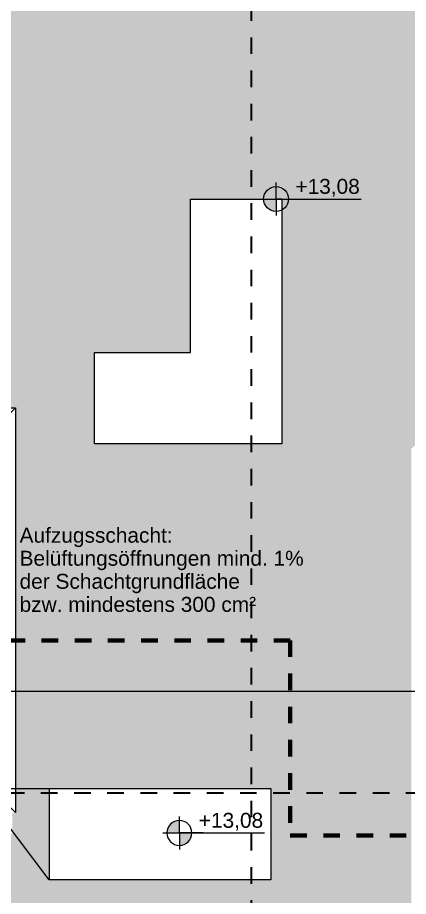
# Model space of a CAD drawing. Header units: metres. Extents: x -67.4 to -27.2, y 43.9 to 89.6.
# Drawn here: x -48.38 to -46.03, y 54.49 to 59.79 of the extents above; entities that cross this region are included whole.
import ezdxf

# ---------------------------------------------------------------- set-up
doc = ezdxf.new("R2010")
doc.units = ezdxf.units.M
doc.linetypes.add('Achse', pattern=[0.009000000000000001, 0.005, -0.002, 0, -0.002])
doc.linetypes.add('Strich Punkt Mittel', pattern=[0.015875, 0.00635, -0.0047625, 0, -0.0047625])
for name, color, linetype, lineweight in [('A-ROOF-PATT', 132, 'Continuous', 13), ('A_Bemassung-50_', 4, 'Continuous', 9), ('A_Bemassung_', 4, 'Continuous', 9), ('A_Raeume_', 7, 'Continuous', 5), ('A_Raster_', 1, 'Continuous', 9), ('A_Waende', 7, 'Continuous', 13), ('G-ANNO-DIMS_', 111, 'Continuous', 9), ('G-ANNO-REVC_', 71, 'Continuous', 9), ('G-ANNO-SYMB_', 111, 'Continuous', 9), ('Text', 250, 'Continuous', 9)]:
    doc.layers.add(name, color=color, linetype=linetype, lineweight=lineweight)
doc.styles.add('Arial_1', font='arial.ttf', dxfattribs={"height": 0.09})
doc.styles.add('Arial_2', font='arial.ttf', dxfattribs={"height": 0.1})
doc.dimstyles.new('WGA-Bemaßung_1', dxfattribs={"dimscale": 0.3048, "dimtxt": 0.102025939995697, "dimasz": 0.3280839895013123, "dimexe": 0.2460629921259842, "dimexo": 0.0625, "dimgap": 0.0410104986876641, "dimtad": 1, "dimdec": 1, "dimlfac": 100, "dimrnd": 0.5, "dimdsep": 46, "dimtxsty": 'Arial_2', "dimblk1": 'OBLIQUE', "dimblk2": 'OBLIQUE', "dimsah": 1, "dimcen": 0.09, "dimdle": 0.2460629921259842, "dimazin": 2, "dimtfac": 1, "dimtdec": 4, "dimtix": 1, "dimtmove": 0, "dimatfit": 3, "dimfxl": 0.6561679790026247, "dimfxlon": 1, "dimtvp": 1, "dimtolj": 1, "dimtzin": 0, "dimarcsym": 2})

# ---------------------------------------------------------------- blocks, each defined once
blk = doc.blocks.new('Basiswand _ Attika_BLE_0340_0100 - ___-7443747-263_PP_DDS_BT2')
at = {"layer": 'A_Waende'}
for p, q in [((-22.55740556687426, 71.6425054233407), (-23.49624683089869, 69.39041721242727)), ((-23.23741480224374, 71.36272418858638), (-22.55740556687426, 71.6425054233407)), ((-23.23741480224374, 71.36272418858638), (-23.77608493967534, 70.07056468029992)), ((-23.49624683089869, 69.39041721242727), (-23.77608493967534, 70.07056468029992))]:
    blk.add_line(p, q, dxfattribs=at)
blk = doc.blocks.new('Basiswand _ Attika_BLE_0340_0100 - ___-7443803-263_PP_DDS_BT2')
at = {"layer": 'A_Waende'}
for p, q in [((-24.53015234296086, 71.90194374547129), (-24.80989289269605, 72.58205052005438)), ((-24.80989289269605, 72.58205052005438), (-22.55740556687426, 71.6425054233407)), ((-24.53015234296086, 71.90194374547129), (-23.23741480224373, 71.36272418858638)), ((-22.55740556687426, 71.6425054233407), (-23.23741480224373, 71.36272418858638))]:
    blk.add_line(p, q, dxfattribs=at)
blk = doc.blocks.new('Höhenkoten - 018-55641-263_PP_DDS_BT2')
at = {"layer": 'G-ANNO-DIMS_'}
h = blk.add_hatch(color=256, dxfattribs=at)
edge = h.paths.add_edge_path()
edge.add_line((0, -1e-16), (0, 0.0014999999999999))
edge.add_arc((0, -1e-16), 0.0015, 0, 89.99999999999977, ccw=False)
edge.add_line((0.0015, -1e-16), (0, -1e-16))
h = blk.add_hatch(color=256, dxfattribs=at)
edge = h.paths.add_edge_path()
edge.add_line((-1e-16, 0), (-1e-16, -0.0015))
edge.add_arc((-1e-16, 0), 0.0015, 180.0000000000006, 269.99999999999983, ccw=False)
edge.add_line((-0.0015000000000001, 0), (-1e-16, 0))
for p, q in [((0, 0), (0, 0.002)), ((-0.002, 0), (0.0102417161249216, 0)), ((0, 0), (0, -0.0020000000000001))]:
    blk.add_line(p, q, dxfattribs=at)
blk.add_circle((0, -1e-16), 0.0015, dxfattribs=at)
blk = doc.blocks.new('DIMBLOCK46-263_PP_DDS_BT2')
at = {"layer": 'A_Bemassung-50_', "transparency": 16777216}
for p, q in [((-37.68875869570172, 55.72867987359646), (-37.68875267738217, 55.9286798735059)), ((-48.65702461123878, 55.72900992624164), (-48.65702235436896, 55.80400992620769)), ((-48.65702461123878, 55.72900992624164), (-48.6570306295583, 55.52900992633221)), ((-37.61375869573568, 55.72867761672664), (-48.65702461123881, 55.72900992624165)), ((-37.68875869570172, 55.72867987359646), (-37.68876095257154, 55.65367987363043))]:
    blk.add_line(p, q, dxfattribs=at)
at = {"layer": 'A_Bemassung-50_', "lineweight": 35, "transparency": 16777216}
for p, q in [((-48.65702461123881, 55.72900992624165), (-48.60702310668156, 55.77900842163913)), ((-37.68875869570172, 55.72867987359648), (-37.63875719114447, 55.77867836899396)), ((-48.65702461123881, 55.72900992624165), (-48.70702611579606, 55.67901143084419)), ((-37.68875869570172, 55.72867987359648), (-37.73876020025897, 55.678681378199))]:
    blk.add_line(p, q, dxfattribs=at)
at = {"layer": 'A_Bemassung-50_', "color": 0, "transparency": 16777216, "insert": (-43.32671109559171, 55.87117249573193), "char_height": 0.1, "width": 0.3691769397998144, "attachment_point": 1, "rotation": 359.9982758784546, "line_spacing_factor": 0.9417779076525878, "style": 'Arial_2'}
blk.add_mtext('1097', dxfattribs=at)
blk = doc.blocks.new('_Oblique')
at = {"color": 0, "linetype": 'ByBlock', "lineweight": -2}
blk.add_line((-0.5, -0.5), (0.5, 0.5), dxfattribs=at)
blk = doc.blocks.new('Family - ___-11924942-263_PP_DDS_BT2')
at = {"layer": 'G-ANNO-REVC_'}
for centre, radius, start, end in [((-19.86361592505456, 70.17227749782163), 0.1704772040887333, 25.5496851042233, 157.3600000000022), ((-19.50959975250378, 70.02462472960629), 0.298335107155266, 337.3599999999974, 132.1512347032415), ((-20.12234613072346, 69.99480636778723), 0.2633910480772625, 67.3599999999995, 222.1512347032427), ((-19.07691331938616, 69.84416023512085), 0.170477204088727, 25.54968510422116, 157.3599999999993), ((-18.72289714683537, 69.69650746690549), 0.2983351071552701, 337.360000000001, 132.1512347032408), ((-20.25270429655444, 69.6822561901914), 0.1505091703298722, 115.5496851042232, 247.3599999999999), ((-18.29021071371774, 69.51604297242005), 0.1704772040887254, 25.54968510421979, 157.359999999998), ((-17.93619454116695, 69.36839020420472), 0.2983351071552734, 337.3599999999972, 132.1512347032422), ((-20.41203094368119, 69.30025041757423), 0.2633910480772676, 67.36000000000037, 222.1512347032384), ((-17.71878559177455, 69.11463797221684), 0.1505091703298659, 295.5496851042209, 67.3599999999964), ((-20.54238910951218, 68.9877002399784), 0.1505091703298722, 115.5496851042223, 247.3599999999995), ((-17.84914375760554, 68.802087794621), 0.2633910480772709, 247.3600000000001, 42.15123470323774), ((-20.70171575663894, 68.60569446736126), 0.263391048077267, 67.35999999999889, 222.1512347032394), ((-18.0084704047323, 68.42008202200384), 0.1505091703298691, 295.5496851042227, 67.3600000000011), ((-20.83207392246992, 68.29314428976542), 0.1505091703298675, 115.5496851042222, 247.3599999999975), ((-18.13882857056329, 68.10753184440799), 0.2633910480772783, 247.3599999999994, 42.15123470324483), ((-20.61466497307752, 68.03939205777755), 0.2983351071552701, 157.3599999999984, 312.1512347032392), ((-18.29815521769005, 67.72552607179085), 0.1505091703298739, 295.5496851042209, 67.35999999999626), ((-20.26064880052675, 67.8917392895622), 0.1704772040887237, 205.5496851042249, 337.3599999999965), ((-19.82796236740912, 67.71127479507676), 0.2983351071552687, 157.3600000000006, 312.1512347032407), ((-18.42851338352103, 67.41297589419501), 0.2633910480772684, 247.3599999999979, 42.15123470323709), ((-19.47394619485834, 67.5636220268614), 0.1704772040887254, 205.5496851042211, 337.36), ((-19.04125976174071, 67.38315753237599), 0.2983351071552687, 157.3600000000006, 312.1512347032388), ((-18.68724358918993, 67.23550476416062), 0.1704772040887255, 205.5496851042206, 337.3599999999956)]:
    blk.add_arc(centre, radius, start, end, dxfattribs=at)

msp = doc.modelspace()

# ---------------------------------------------------------------- hatches: boundary and pattern name
at = {"layer": 'A-ROOF-PATT', "lineweight": 5}
h = msp.add_hatch(dxfattribs=at)
h.set_pattern_fill('FP_11', color=256, style=0, pattern_type=2)
h.set_pattern_definition([(228.018, (0.17316, 0.254), (-2.031452812320627, -2.28580837467068), [0.03417, -3.383]), (184.9709999999999, (0.15031, 0.2286), (3.047451062217622, 0.254021698657195), [0.05863, -5.803999999999999]), (132.5049999999999, (0.0919, 0.22352), (2.5397709538252, -2.794276804846977), [0.04134, -4.092999999999999]), (267.274, (-0.00714, 0.16002), (0.2539551052573655, 5.079670139971071), [0.0534, -5.287]), (292.83, (-0.00968, 0.10668), (-1.26981526883109, 3.048101862707909), [0.05236, -5.183999999999999]), (357.273, (0.01064, 0.05842), (-5.078666839278993, 0.2539961850263132), [0.05339, -5.285999999999999]), (37.7, (0.06397, 0.05588), (-3.301035371956894, -2.539778339282663), [0.07061, -6.989999999999999]), (72.259, (0.11983, 0.09906), (1.777636831078442, 5.588076306359228), [0.06667, -6.599999999999999]), (121.425, (0.14015, 0.16256), (-2.031672081906251, 3.302057315251011), [0.05358, -5.303999999999999]), (175.235, (0.11222, 0.20828), (2.793553401306497, -0.2540259477866344), [0.06116, -2.996999999999999]), (222.403, (0.05127, 0.21336), (-3.047132537770125, -2.793744032613329), [0.0791, -7.831]), (138.808, (0.24427, 0.15748), (-1.777352168496178, 1.523768683639984), [0.027, -2.673]), (171.468, (0.22395, 0.17526), (3.301173319911575, -0.5079492745382993), [0.05136, -5.083999999999999]), (225.006, (0.17316, 0.18288), (5.3855963024e-06, -0.2539998276987513), [0.03592, -0.32326]), (203.203, (0.15539, 0.21336), (1.269569377934874, 0.507931902040082), [0.01934, -1.915]), (291.797, (0.13761, 0.20574), (-0.253942868138084, 0.7620055102962207), [0.02736, -1.34]), (30.96900000000001, (0.14777, 0.18034), (0.7618479820531285, 0.5080056577850054), [0.04443, -1.435999999999999]), (161.562, (0.18586, 0.2032), (0.5078988633207393, -0.2539958909854667), [0.03212, -0.7709500000000001]), (16.393, (-0.00968, 0.20574), (2.53918849895104, 0.761923956635283), [0.045, -4.455]), (70.35, (0.03349, 0.21844), (-1.015826575977227, -2.794121882441491), [0.03776, -3.737999999999999]), (293.1939999999999, (0.18586, 0.254), (-0.5077324722829966, 1.26964914802846), [0.03869, -1.895999999999999]), (343.607, (0.2011, 0.21844), (-2.53918849895104, 0.761923956635283), [0.045, -4.454999999999999]), (339.44, (-0.00968, 0.04826), (-1.26948803086332, 0.5079104373752994), [0.0434, -2.125999999999999]), (294.771, (0.03095, 0.03302), (-1.269780433853491, 2.794053213058555), [0.03637, -3.6]), (66.806, (0.1884, 0), (0.5077324722829966, 1.26964914802846), [0.03869, -1.895999999999999]), (17.357, (0.20364, 0.03556), (-3.301239956404759, -1.015952889034082), [0.04257, -4.213999999999998]), (69.448, (0.06397, 0), (-0.5077238149176077, -1.269562446737265), [0.0217, -2.148]), (101.3079999999999, (0.17316, 0), (-0.2539361298477379, 1.015929368587183), [0.01295, -1.281999999999999]), (165.9609999999999, (0.17062, 0.0127), (0.7618503876783234, -0.2539981316749956), [0.05235, -0.99472]), (186.01, (0.11983, 0.0254), (2.539364770598961, 0.2539826488972947), [0.04852, -4.802999999999999]), (303.685, (0.14777, 0.15748), (-0.2539467439983531, 0.5079974875062228), [0.03663, -0.8791200000000001]), (353.1559999999999, (0.16809, 0.127), (4.317226917940618, -0.5079985699871014), [0.06394, -6.329999999999999]), (60.95, (0.23157, 0.11938), (-1.01601928201605, -1.778374940070734), [0.02615, -2.588999999999999]), (90, (0.24427, 0.14224), (-0.25395, 0.254), [0.01524, -0.23876]), (120.251, (0.11476, 0.03302), (1.015969229759193, -1.778326371221691), [0.03528, -3.492999999999999]), (48.018, (0.09698, 0.0635), (2.031452812320627, 2.28580837467068), [0.06834, -3.348999999999999]), (0, (0.14269, 0.1143), (0.25395, 0.254), [0.06603, -0.18792]), (325.299, (0.20872, 0.1143), (-2.539472866228976, 1.778014478368156), [0.04016, -3.975]), (254.058, (0.24173, 0.09144), (-0.2540348295487279, -1.016312904462079), [0.03698, -1.811999999999999]), (207.651, (0.23157, 0.05588), (-4.825247104223682, -2.54014056447295), [0.06021, -5.959999999999999]), (175.425, (0.17824, 0.02794), (-3.301258424702109, 0.2540008469146286), [0.06369, -6.304999999999999])])
h.paths.add_polyline_path([(-51.46898099640484, 48.34141982241558), (-41.76448583931674, 49.04332810930653), (-41.22045445727563, 49.27664768021611), (-43.14179229520658, 51.19809864190131), (-44.22858814960103, 51.19813297373159), (-44.22858814960103, 52.28495848422372), (-45.13241517980104, 53.18883872958707), (-45.9926432764962, 53.18886624363177), (-45.99264327649618, 54.04911747444511), (-46.0105780393259, 54.06705329323058), (-46.01048403764461, 57.19074349209083), (-45.06254242793864, 58.13862805041325), (-45.0625228056275, 58.73659909215587), (-44.46453566805311, 58.73659881956612), (-44.41043673144282, 58.79069450025944), (-45.06252280562751, 58.79071384998091), (-45.0625228056275, 60.47113178628979), (-46.0006245045487, 61.40928994486432), (-46.00052988999308, 64.55350854392864), (-51.46865768355454, 59.0857098298488), (-51.468976038635, 48.5061757761338)])
h.paths.add_polyline_path([(-49.52099355015287, 49.19402241571463), (-49.52096070528983, 50.29457726550157), (-47.81096070606404, 50.29457726550157), (-47.81099355092709, 49.19397095908415), (-49.5109932594949, 49.1940221147899)])
h.paths.add_polyline_path([(-47.7568785205123, 49.19396933067647), (-47.75681820888222, 50.29452418046343), (-46.04684567642347, 50.29452418046343), (-46.04687852128651, 49.19391787404599), (-47.7468782298543, 49.19396902975175)])
h.paths.add_polyline_path([(-49.52093323852281, 51.1982906004384), (-49.52090039365979, 52.29884545022533), (-47.81090039443398, 52.29884545022533), (-47.81096070606405, 51.19823914380792), (-49.5109932594949, 51.19829030132854)])
h.paths.add_polyline_path([(-45.99270317924164, 51.19818443036209), (-45.9926703343786, 52.29873928014902), (-44.28267033515281, 52.29873928014902), (-44.28270318001584, 51.19813297373161), (-45.98270288858365, 51.19818412943736)])
h.paths.add_polyline_path([(-46.04681820965643, 51.19818605876975), (-47.75681820888222, 51.19823751540021), (-47.75678536401918, 52.29879236518717), (-46.04678536479339, 52.29879236518718), (-46.04681791905197, 51.20784338770463)])
h.paths.add_polyline_path([(-46.04675830691097, 53.18886624363177), (-47.75675830613677, 53.18891770026223), (-47.75672546127375, 54.28947255004921), (-46.04672546204795, 54.28947255004921), (-46.04675801630652, 53.19852357256664)])
h.paths.add_polyline_path([(-47.81087333655157, 53.18891932866992), (-49.52087333577736, 53.18897078530039), (-49.52084049091435, 54.28952563508735), (-47.81084049168854, 54.28952563508734), (-47.81085425961602, 53.82288155060952)])
h.paths.add_polyline_path([(-46.85876514611353, 54.59353614837819), (-48.19395319041399, 54.59367344094271), (-48.19395319041397, 55.14367343803481), (-46.85876514611353, 55.14367343803481), (-46.85882170303613, 54.59353614837819)])
h.paths.add_polyline_path([(-48.41691258403627, 54.86861449486684), (-50.79787861744797, 54.8686861419388), (-50.79787861744797, 54.99874270355238), (-50.83787470382038, 54.99874390709854), (-50.83780128202409, 57.43868734443904), (-48.39721853678619, 57.43861390340497), (-48.39679601647272, 54.99867045114077), (-48.416935105576, 54.99867045114078), (-48.41691258403626, 54.8686861419388)])
h.paths.add_polyline_path([(-46.791213789859, 57.22112213761514), (-47.92121378934738, 57.22115614112051), (-47.92121378934739, 57.77115614087147), (-47.34119723923136, 57.77115614087148), (-47.34116940455871, 58.69613868732597), (-46.79116940475269, 58.69613868732597), (-46.7912134785685, 57.23146690251253)])
h.paths.add_polyline_path([(-48.96348040892235, 58.21863094348994), (-50.41800491707167, 58.21867471244885), (-50.41796068072105, 59.68873127334065), (-48.96343617252224, 59.68868750437446), (-48.96347592433915, 58.36766201981351)])
h.paths.add_polyline_path([(-45.04380457987853, 58.73659852884555), (-45.04375372507999, 58.73659881956612), (-44.83619270695233, 58.73659881956612)])
h.paths.add_polyline_path([(-43.96195446069902, 59.2391497793259), (-43.89628074855255, 59.30481953893343), (-43.96195050836423, 59.37049325107977), (-43.96195249435513, 59.30449506161742)])

# ---------------------------------------------------------------- linework, layer by layer
at = {"layer": 'A_Raeume_', "flags": 128}
for points in [[(-47.34119723923135, 57.77113868774485), (-47.34116940450368, 58.69613868732597), (-46.79116940475269, 58.69612213694736), (-46.79121378985899, 57.22112213761516), (-47.92121378934738, 57.22115614112051), (-47.92119723896869, 57.77115614087148)], [(-50.79787169467877, 55.09874270339008), (-50.79780429120196, 57.33868614082044), (-48.49697617552086, 57.33861690522645), (-48.49704222393847, 55.14370461072148), (-46.85876514611353, 55.14353614547028), (-46.85882170302258, 54.59353614837817), (-48.19395319041397, 54.59367344094269), (-48.57704357896128, 55.09867587512387)]]:
    msp.add_lwpolyline(points, close=True, dxfattribs=at)
at = {"layer": 'A_Raster_', "linetype": 'Strich Punkt Mittel', "lineweight": 35}
for p, q in [((-46.97590708372531, 85.87017189064677), (-46.97709098547338, 46.52690511560886)), ((-56.24362068729505, 55.11890657468542), (-31.56664609144225, 55.11816400509407))]:
    msp.add_line(p, q, dxfattribs=at)
at = {"layer": 'A_Waende'}
for p, q in [((-47.3411972392313, 57.77113868774477), (-47.34116940450362, 58.6961386873259)), ((-47.34116940450362, 58.6961386873259), (-46.79116940475264, 58.69612213694729)), ((-46.79116940475264, 58.69612213694729), (-46.79121378985893, 57.22112213761507)), ((-47.92121378934733, 57.22115614112043), (-47.92119723896862, 57.7711561408714)), ((-47.92119723896862, 57.7711561408714), (-47.3411972392313, 57.77113868774477)), ((-46.79121378985893, 57.22112213761507), (-47.92121378934733, 57.22115614112043)), ((-48.19389663350488, 55.14367343803474), (-48.19395319041394, 54.59367344094264)), ((-48.19389663350488, 55.14367343803474), (-46.85876514611349, 55.1435361454702)), ((-46.85876514611349, 55.1435361454702), (-46.85882170302253, 54.59353614837811)), ((-46.85882170302253, 54.59353614837811), (-48.19395319041394, 54.59367344094264))]:
    msp.add_line(p, q, dxfattribs=at)
at = {"layer": 'G-ANNO-DIMS_'}
for p, q in [((-46.79116940475264, 58.69612213694729), (-46.82649795929749, 58.69612213694729)), ((-47.26549056327448, 54.87602049868391), (-47.40892181423464, 54.87602049868392))]:
    msp.add_line(p, q, dxfattribs=at)
at = {"layer": 'G-ANNO-SYMB_', "linetype": 'Achse', "lineweight": 70}
for p, q in [((-56.43949566584479, 56.03139993861346), (-46.7419432141533, 56.03662739714905)), ((-46.7419432141533, 56.03662739714905), (-46.74130913063473, 54.86032764496234)), ((-46.74130913063473, 54.86032764496234), (-35.18350680084901, 54.86655786983016))]:
    msp.add_line(p, q, dxfattribs=at)

# ---------------------------------------------------------------- block references
at = {"layer": 'A_Waende', "rotation": 22.64000000000043}
for name in ['Basiswand _ Attika_BLE_0340_0100 - ___-7443803-263_PP_DDS_BT2', 'Basiswand _ Attika_BLE_0340_0100 - ___-7443747-263_PP_DDS_BT2']:
    msp.add_blockref(name, (0, 0), dxfattribs=at)
at = {"layer": 'G-ANNO-DIMS_', "xscale": 49.99999999999998, "yscale": 49.99999999999998, "zscale": 49.99999999999998}
msp.add_blockref('Höhenkoten - 018-55641-263_PP_DDS_BT2', (-46.82649795929744, 58.69612213694723), dxfattribs=at)
at = {"layer": 'G-ANNO-DIMS_', "extrusion": (0, 0, -1), "xscale": 49.99999999999998, "yscale": 49.99999999999998, "zscale": 49.99999999999998, "rotation": 180}
msp.add_blockref('Höhenkoten - 018-55641-263_PP_DDS_BT2', (47.4089218142346, 54.87602049868389), dxfattribs=at)
at = {"layer": 'G-ANNO-REVC_', "rotation": 22.64000000000043}
msp.add_blockref('Family - ___-11924942-263_PP_DDS_BT2', (0, 0), dxfattribs=at)

# ---------------------------------------------------------------- texts
at = {"layer": 'G-ANNO-DIMS_', "char_height": 0.09, "width": 0.4638660079527656, "attachment_point": 1, "line_spacing_factor": 0.9417779076525878, "style": 'Arial_1'}
for insert in [(-46.70977546261112, 58.81720080789982), (-47.29219931754828, 54.99709916963645)]:
    msp.add_mtext('+13,08', dxfattribs=dict(at, insert=insert))
at = {"layer": 'Text', "color": 7, "char_height": 0.09, "attachment_point": 1, "style": 'Arial_1'}
for s, insert, width in [('Aufzugsschacht:', (-48.37223259627789, 56.7151059144966), 1.090295), ('Belüftungsöffnungen mind. 1% ', (-48.37223259627789, 56.57619966449661), 2.060336874999999), ('der Schachtgrundfläche', (-48.37223259627787, 56.4372934144966), 1.5672990625), ('bzw. mindestens 300 cm²', (-48.37223259627787, 56.29838716449661), 1.675526875)]:
    msp.add_mtext(s, dxfattribs=dict(at, insert=insert, width=width))

# ---------------------------------------------------------------- dimensions: what is measured, and where the dimension line sits
at = {"layer": 'A_Bemassung_'}
dim = msp.add_linear_dim(base=(-48.65702461123877, 55.72900992624163), p1=(-37.68875267738217, 55.9286798735059), p2=(-48.6570306295583, 55.52900992633221), angle=359.9982758784546, dimstyle='WGA-Bemaßung_1', override={"dimpost": '<>', "dimfxl": 10.97555726616498}, dxfattribs=at)
dim.commit()
dim.dimension.update_dxf_attribs({"geometry": 'DIMBLOCK46-263_PP_DDS_BT2', "text_midpoint": (-43.17288974092956, 55.79240219895963)})

doc.saveas('drawing.dxf')
